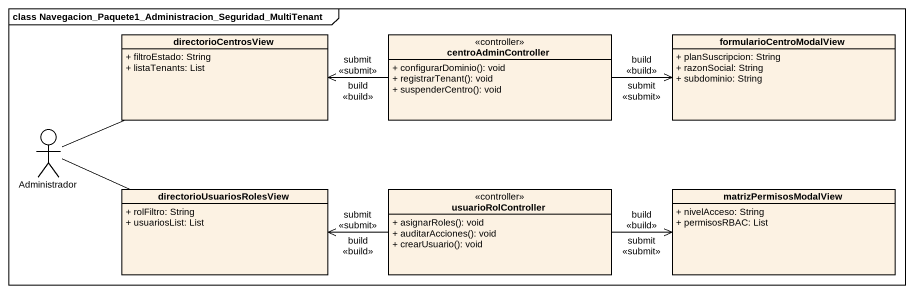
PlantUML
@startuml
mainframe class Navegacion_Paquete1_Administracion_Seguridad_MultiTenant
allowmixing
hide circle
hide empty members
skinparam classAttributeIconSize 0
class directorioCentrosView {
  + filtroEstado: String
  + listaTenants: List
}
class centroAdminController <<controller>> {
  + configurarDominio(): void
  + registrarTenant(): void
  + suspenderCentro(): void
}
class formularioCentroModalView {
  + planSuscripcion: String
  + razonSocial: String
  + subdominio: String
}
actor Administrador
class directorioUsuariosRolesView {
  + rolFiltro: String
  + usuariosList: List
}
class usuarioRolController <<controller>> {
  + asignarRoles(): void
  + auditarAcciones(): void
  + crearUsuario(): void
}
class matrizPermisosModalView {
  + nivelAcceso: String
  + permisosRBAC: List
}
directorioCentrosView -right- centroAdminController : submit\n<<submit>>
centroAdminController .left.> directorioCentrosView : build\n<<build>>
centroAdminController .right.> formularioCentroModalView : build\n<<build>>
formularioCentroModalView -left- centroAdminController : submit\n<<submit>>
Administrador -right- directorioCentrosView
Administrador -right- directorioUsuariosRolesView
directorioUsuariosRolesView -right- usuarioRolController : submit\n<<submit>>
usuarioRolController .left.> directorioUsuariosRolesView : build\n<<build>>
usuarioRolController .right.> matrizPermisosModalView : build\n<<build>>
matrizPermisosModalView -left- usuarioRolController : submit\n<<submit>>
@enduml
